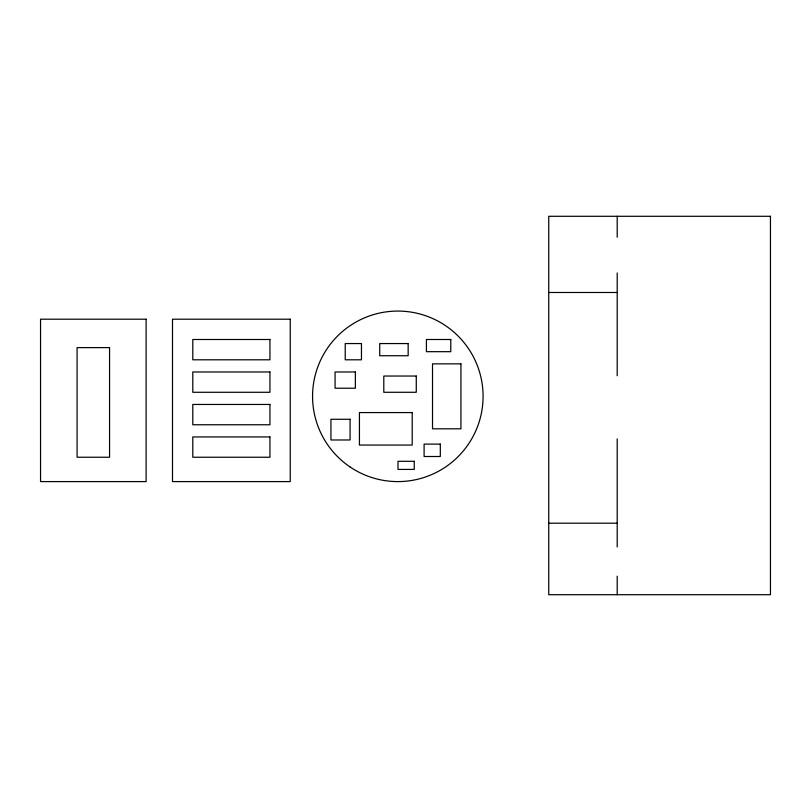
<?xml version="1.0" encoding="UTF-8"?>
<svg xmlns="http://www.w3.org/2000/svg" width="811" height="811" viewBox="0 0 811 811"><rect width="100%" height="100%" fill="white"/><g stroke="black" fill="none" stroke-linecap="round" stroke-linejoin="round"><path stroke-width="1.22" d="M548.733 292.487L617.201 292.487M548.733 523.196L617.201 523.196M617.201 216.294L617.201 237.228M617.201 272.972L617.201 375.726M617.201 438.873L617.201 546.949M617.201 576.175L617.201 594.706M770.45 216.294L548.733 216.294L548.733 594.706L770.45 594.706L770.45 216.294M146.112 319.199L40.55 319.199L40.55 481.592L146.112 481.592L146.112 319.199M290.237 319.199L172.5 319.199L172.5 481.592L290.237 481.592L290.237 319.199M269.941 339.495L192.795 339.495L192.795 359.8L269.941 359.8L269.941 339.495M450.784 339.495L426.424 339.495L426.424 351.68L450.784 351.68L450.784 339.495M361.463 343.56L345.222 343.56L345.222 359.8L361.463 359.8L361.463 343.56M408.156 343.56L379.73 343.56L379.73 355.735L408.156 355.735L408.156 343.56M109.566 347.615L77.086 347.615L77.086 457.242L109.566 457.242L109.566 347.615M460.932 363.855L432.516 363.855L432.516 428.816L460.932 428.816L460.932 363.855M269.941 371.975L192.795 371.975L192.795 392.281L269.941 392.281L269.941 371.975M355.37 371.975L335.075 371.975L335.075 388.216L355.37 388.216L355.37 371.975M416.276 376.04L383.796 376.04L383.796 392.281L416.276 392.281L416.276 376.04M269.941 404.456L192.795 404.456L192.795 424.761L269.941 424.761L269.941 404.456M412.211 412.576L359.435 412.576L359.435 445.057L412.211 445.057L412.211 412.576M350.078 419.277L330.929 419.277L330.929 439.978L350.078 439.978L350.078 419.277M269.941 436.936L192.795 436.936L192.795 457.242L269.941 457.242L269.941 436.936M440.312 444.114L424.102 444.114L424.102 456.502L440.312 456.502L440.312 444.114M414.239 461.297L397.998 461.297L397.998 469.417L414.239 469.417L414.239 461.297M350.038 466.943A85.256 85.256 0 0 0 482.869 402.418A85.256 85.256 0 0 0 360.571 319.646A85.256 85.256 0 0 0 350.038 466.943"/></g></svg>
